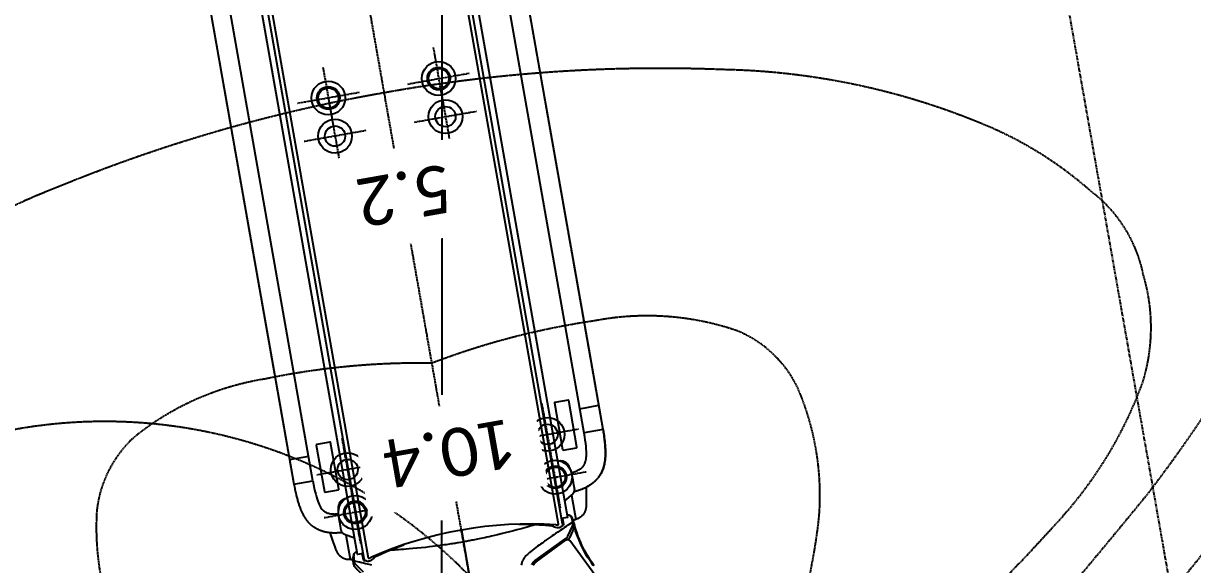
# Model space of a CAD drawing. Header units: millimetres. Extents: x 26027 to 581921, y 7230 to 233891.
# Drawn here: x 453211 to 455631, y 145762 to 146881 of the extents above; entities that cross this region are included whole.
import ezdxf

# ---------------------------------------------------------------- set-up
doc = ezdxf.new("R2010")
doc.units = ezdxf.units.MM
doc.header["$LTSCALE"] = 5
for name, pattern in [('AXES2', [1.125, 0.75, -0.125, 0.125, -0.125]), ('CACHE', [0.375, 0.25, -0.125]), ('FANTOME', [2.5, 1.25, -0.25, 0.25, -0.25, 0.25, -0.25])]:
    doc.linetypes.add(name, pattern=pattern)
for name, color, linetype in [('GE-ANCHORAGE_FLOOR', 222, 'Continuous'), ('GE-CLEARANCE', 83, 'FANTOME'), ('GE-EQUIPMENT', 140, 'Continuous'), ('GE-EQUIPMENT_INSERTION', 140, 'Continuous'), ('GE-EQUIPMENT_LIGHT', 141, 'Continuous'), ('GE-EQUIPMENT_OUTLINE', 131, 'CACHE'), ('GE-MAIN_AXIS', 83, 'AXES2'), ('GE-MM-SCATTER_LINES', 222, 'CACHE')]:
    doc.layers.add(name, color=color, linetype=linetype)
doc.layers.add('GE-DESIGNER_WARNING', color=1, linetype='Continuous', plot=False)
doc.styles.add('GE-TEXT', font='calibri.ttf')
doc.styles.add('ROMANS', font='romans', dxfattribs={"width": 0.8, "height": 100})
doc.dimstyles.new('100', dxfattribs={"dimscale": 0.8, "dimtxt": 180, "dimasz": 100, "dimexe": 150, "dimexo": 0, "dimgap": 100, "dimtad": 1, "dimtih": 1, "dimtoh": 1, "dimdec": 0, "dimzin": 0, "dimdsep": 46, "dimtxsty": 'ROMANS', "dimblk": 'DOT', "dimcen": 0, "dimclrd": 180, "dimclre": 180, "dimclrt": 180, "dimazin": 0, "dimtfac": 1, "dimtdec": 0, "dimtix": 1, "dimtmove": 2, "dimatfit": 3, "dimldrblk": 'DOT', "dimfxl": 1, "dimtolj": 1, "dimtzin": 0, "dimarcsym": 0})

# ---------------------------------------------------------------- blocks, each defined once
blk = doc.blocks.new('_Dot')
at = {"color": 0, "linetype": 'ByBlock', "lineweight": -2}
blk.add_line((-0.5, 0), (-1, 0), dxfattribs=at)
at = {"color": 0, "linetype": 'ByBlock', "const_width": 0.5}
blk.add_lwpolyline([(-0.25, 0, 1), (0.25, 0, 1)], format="xyb", close=True, dxfattribs=at)
blk = doc.blocks.new('*D478')
at = {"layer": 'DEFPOINTS', "color": 0, "transparency": 16777216}
for p in [(452467.5, 149660.3, 2.4), (454077, 142305.3, 2.4), (454077, 142305.3)]:
    blk.add_point(p, dxfattribs=at)
at = {"layer": 'GE-DESIGNER_WARNING', "color": 180, "lineweight": -2, "transparency": 16777216}
for p, q in [((452467.5, 149660.3), (454197, 149660.3)), ((454077, 149580.3), (454077, 146112.8)), ((454077, 142385.3), (454077, 145852.8)), ((454077, 142305.3), (454197, 142305.3))]:
    blk.add_line(p, q, dxfattribs=at)
at = {"layer": 'GE-DESIGNER_WARNING', "color": 180, "lineweight": -2, "transparency": 16777216, "xscale": 80, "yscale": 80, "zscale": 80}
for p, rotation in [((454077, 149660.3), 90), ((454077, 142305.3), 270)]:
    blk.add_blockref('_Dot', p, dxfattribs=dict(at, rotation=rotation))
at = {"layer": 'GE-DESIGNER_WARNING', "color": 180, "lineweight": 0, "transparency": 16777216, "insert": (454077, 145982.8), "char_height": 100, "attachment_point": 5, "style": 'ROMANS'}
blk.add_mtext('\\A1;7355', dxfattribs=at)
blk = doc.blocks.new('GE-EUR02909')
at = {"layer": 'GE-ANCHORAGE_FLOOR', "color": 83, "linetype": 'AXES2'}
for p, q in [((-210, -824.8), (-210, -954.8)), ((210, -824.8), (210, -954.8)), ((-145, -889.8), (-275, -889.8)), ((145, -889.8), (275, -889.8)), ((-210, -914.8), (-210, -1044.8)), ((210, -914.8), (210, -1044.8)), ((-145, -979.8), (-275, -979.8)), ((145, -979.8), (275, -979.8)), ((-116, -1728.7), (-116, -1598.7)), ((116, -1728.7), (116, -1598.7)), ((-51, -1663.7), (-181, -1663.7)), ((51, -1663.7), (181, -1663.7)), ((-116, -1808.7), (-116, -1678.7)), ((116, -1808.7), (116, -1678.7)), ((-51, -1743.7), (-181, -1743.7)), ((51, -1743.7), (181, -1743.7))]:
    blk.add_line(p, q, dxfattribs=at)
at = {"layer": 'GE-ANCHORAGE_FLOOR'}
for centre, radius in [((-210, -889.8), 35), ((-210, -889.8), 23.5), ((-210, -889.8), 21), ((210, -889.8), 35), ((210, -889.8), 23.5), ((210, -889.8), 21), ((-210, -979.8), 35), ((-210, -979.8), 21), ((210, -979.8), 35), ((210, -979.8), 21), ((-116, -1663.7), 35), ((-116, -1663.7), 21), ((116, -1663.7), 35), ((116, -1663.7), 21), ((-116, -1743.7), 35), ((116, -1743.7), 35), ((-116, -1743.7), 23.5), ((-116, -1743.7), 21), ((116, -1743.7), 23.5), ((116, -1743.7), 21)]:
    blk.add_circle(centre, radius, dxfattribs=at)
at = {"layer": 'GE-CLEARANCE'}
blk.add_lwpolyline([(-367, 1538), (-1025, 1538), (-1425, 624), (-1425, -3055.6), (-500, -4055.6), (500, -4055.6), (1425, -3055.6), (1425, -883.2), (1935.1, -384), (1935.1, 624), (1025, 1538), (367, 1538)], dxfattribs=at)
at = {"layer": 'GE-EQUIPMENT'}
for p, q in [((0, -815.8), (0, -640.1)), ((-208.3, -791.9), (-208.3, -3402.3)), ((208.4, -791.9), (208.4, -3402.3)), ((210.4, -790.6), (210.4, -803.5)), ((-325.1, -969.6), (-325.1, -969.6)), ((325.1, -969.6), (285, -969.6)), ((-285, -1020.5), (-325.1, -1020.5)), ((285, -1020.5), (325.1, -1020.5))]:
    blk.add_line(p, q, dxfattribs=at)
for points in [[(-258.1, -695), (-255.3, -701), (-252.5, -707.1), (-250.1, -712.7), (-247.9, -718.5), (-245.8, -724), (-243.9, -729.7), (-242.1, -735.5), (-240.4, -741.5), (-238.8, -747.6), (-237.4, -754.1), (-236, -761), (-234.7, -768.2), (-233.4, -776), (-232.3, -784.2)], [(-264.2, -827.2), (-263.2, -822), (-262.9, -820.3), (-262.6, -818.8), (-262.2, -817.4), (-261.9, -816.2), (-261.5, -815.1), (-261.1, -814.1), (-260.6, -813.1), (-260.2, -812.1), (-259.7, -811.1), (-259.1, -810.2), (-258.6, -809.3), (-257.9, -808.4), (-257.3, -807.5), (-256.6, -806.6), (-255.9, -805.8), (-255.1, -805), (-254.3, -804.2), (-253.5, -803.4), (-252.6, -802.7), (-251.8, -802), (-250.9, -801.3), (-249.9, -800.7), (-249, -800.2), (-248.1, -799.6), (-247.1, -799.1), (-246.1, -798.7), (-245.1, -798.2), (-244, -797.8), (-242.9, -797.5), (-241.6, -797.1), (-240.3, -796.8), (-238.7, -796.4), (-237, -796.1), (-234.6, -795.6)], [(-234.6, -795.6), (-234.3, -795.6), (-234, -795.5), (-233.7, -795.5), (-233.5, -795.5), (-233.2, -795.4), (-233, -795.4), (-232.9, -795.4), (-232.7, -795.4), (-232.6, -795.4), (-232.6, -795.4), (-232, -796.1), (-231.5, -797.1), (-230.8, -798.5), (-230.2, -800.2)], [(-228.3, -803), (-228.5, -802.4), (-228.7, -801.8), (-228.9, -801.3), (-229.2, -800.8), (-229.4, -800.4), (-229.6, -799.9), (-229.8, -799.5), (-230, -799.1), (-230.2, -798.7), (-230.5, -798.4), (-230.7, -798.1)], [(-210.3, -803.5), (-210.3, -790.6), (-210.3, -790.3), (-210.3, -789.8), (-210.3, -789.3)], [(-208, -790.1), (-208, -788.6), (-208.5, -788.3)], [(-208.3, -791.9), (-208.3, -791.8), (-208.3, -791.5), (-208.3, -791.3), (-208.2, -791), (-208.2, -790.8), (-208.2, -790.6), (-208.1, -790.5)], [(-208.1, -790.5), (-207.9, -789.9), (-207.7, -789.5), (-207.4, -789), (-206.9, -788.1), (-206.5, -787.8)], [(-206.5, -787.8), (-206.2, -787.6), (-205.9, -787.5), (-205.5, -787.3), (-204.7, -787), (-204.3, -786.8), (-203.9, -786.7), (-203.5, -786.5)], [(-119.3, -807.1), (-122.3, -806.6), (-135.1, -804.2), (-147.8, -801.6), (-160.5, -798.7), (-173.2, -795.6), (-185.7, -792.2), (-188.1, -791.5)], [(-153.1, -800.4), (-147.4, -799.7), (-143.6, -799.3), (-139.6, -798.8), (-135.2, -798.3), (-130.5, -797.8), (-125.3, -797.3), (-119.6, -796.7), (-113.2, -796.1), (-105.9, -795.5), (-97.6, -794.8), (-88.5, -794.1), (-79.8, -793.5), (-72.1, -793), (-65.4, -792.6), (-59.4, -792.3), (-54.1, -792.1), (-49.2, -791.9), (-44.7, -791.7), (-40.6, -791.6), (-36.7, -791.5), (-33, -791.4), (-29.6, -791.3), (-26.4, -791.2), (-23.3, -791.1), (-20.5, -791.1), (-17.8, -791.1), (-15.3, -791), (-12.8, -791), (-10.6, -791), (-6.5, -790.9), (-3, -790.9), (0, -790.9)], [(0, -790.9), (3, -790.9), (6.5, -790.9), (10.5, -791), (12.7, -791), (15.1, -791), (17.6, -791), (20.3, -791.1), (23.2, -791.1), (26.2, -791.2), (29.4, -791.3), (32.8, -791.4), (36.5, -791.5), (40.3, -791.6), (44.5, -791.7), (48.9, -791.9), (53.8, -792.1), (59.1, -792.3), (65, -792.6), (71.7, -793), (79.4, -793.5), (88.1, -794.1), (97.1, -794.7), (105.5, -795.4), (112.9, -796.1), (119.4, -796.7), (125.1, -797.3), (130.3, -797.8), (135, -798.3), (139.4, -798.8), (143.5, -799.2), (147.3, -799.7), (153.1, -800.4)], [(188.1, -791.5), (185.7, -792.2), (173.1, -795.6), (160.4, -798.7), (147.6, -801.6), (135, -804.2), (122.3, -806.6)], [(203.6, -786.5), (204, -786.7), (204.4, -786.8), (204.8, -787), (205.6, -787.4), (206, -787.5), (206.3, -787.7), (206.6, -787.8), (206.9, -788.1), (207.2, -788.6), (207.5, -789), (207.8, -789.5), (208, -789.9), (208.2, -790.5)], [(208.5, -788.3), (208, -788.6), (208, -790.1)], [(208.4, -791.9), (208.4, -791.8), (208.4, -791.5), (208.4, -791.3), (208.3, -791), (208.3, -790.8), (208.2, -790.6), (208.2, -790.5)], [(210.4, -790.6), (210.4, -790.3), (210.4, -789.8), (210.4, -789.3)], [(228.3, -803), (228.5, -802.4), (228.7, -801.8), (228.9, -801.3), (229.1, -800.8), (229.4, -800.4), (229.6, -799.9), (229.8, -799.5), (230, -799.1), (230.2, -798.7), (230.5, -798.4), (230.7, -798.1)], [(234.6, -795.6), (234.3, -795.6), (234, -795.5), (233.7, -795.5), (233.4, -795.5), (233.2, -795.4), (233, -795.4), (232.9, -795.4), (232.7, -795.4), (232.6, -795.4), (232.6, -795.4), (232, -796.1), (231.5, -797.1), (230.8, -798.5), (230.2, -800.2)], [(264.2, -827.2), (263.2, -822), (262.9, -820.3), (262.6, -818.8), (262.2, -817.4), (261.9, -816.2), (261.5, -815.1), (261.1, -814.1), (260.6, -813.1), (260.2, -812.1), (259.7, -811.1), (259.1, -810.2), (258.5, -809.3), (257.9, -808.4), (257.3, -807.5), (256.6, -806.6), (255.9, -805.8), (255.1, -805), (254.3, -804.2), (253.5, -803.4), (252.6, -802.7), (251.7, -802), (250.9, -801.3), (249.9, -800.7), (249, -800.2), (248.1, -799.6), (247.1, -799.1), (246.1, -798.7), (245.1, -798.2), (244, -797.8), (242.9, -797.5), (241.6, -797.1), (240.3, -796.8), (238.7, -796.4), (237, -796.1), (234.6, -795.6)], [(-220.6, -808.8), (-220.8, -808.8), (-221.3, -808.7), (-221.8, -808.6), (-222.3, -808.5), (-222.8, -808.4), (-223.3, -808.3), (-223.8, -808.1), (-224.3, -808), (-224.8, -807.8), (-225.2, -807.6), (-225.7, -807.4), (-226.1, -807.1), (-226.5, -806.9), (-227, -806.6), (-227.3, -806.3), (-227.7, -805.9), (-228, -805.5), (-228.4, -805.1), (-228.6, -804.6), (-228.9, -804.1), (-229.1, -803.6), (-229.3, -803.1), (-229.5, -802.3), (-229.6, -801.9), (-229.7, -801.6), (-229.8, -801.3), (-229.9, -801), (-230, -800.7), (-230.1, -800.5), (-230.2, -800.2)], [(-227.2, -806.3), (-227.4, -805.9), (-227.7, -805), (-227.8, -804.6), (-227.9, -804.3), (-228, -804), (-228.1, -803.7), (-228.2, -803.5), (-228.2, -803.2), (-228.3, -803)], [(220.6, -808.8), (220.8, -808.8), (221.3, -808.7), (221.8, -808.6), (222.3, -808.5), (222.8, -808.4), (223.3, -808.3), (223.8, -808.1), (224.3, -808), (224.8, -807.8), (225.2, -807.6), (225.7, -807.4), (226.1, -807.1), (226.5, -806.9), (227, -806.6), (227.3, -806.3), (227.7, -805.9), (228, -805.5), (228.3, -805.1), (228.6, -804.6), (228.9, -804.1), (229.1, -803.6), (229.3, -803.1), (229.5, -802.3), (229.6, -801.9), (229.7, -801.6), (229.8, -801.3), (229.9, -801), (230, -800.7), (230.1, -800.5), (230.2, -800.2)], [(227.2, -806.3), (227.4, -805.9), (227.7, -805), (227.8, -804.6), (227.9, -804.3), (228, -804), (228.1, -803.7), (228.1, -803.5), (228.2, -803.2), (228.3, -803)], [(-269.4, -858.2), (-268.7, -853.7), (-267.4, -845.3), (-265.9, -836.3), (-264.2, -827.2)], [(269.4, -858.3), (268.7, -853.7), (267.4, -845.3), (265.9, -836.3), (264.2, -827.2)], [(-244.2, -854), (-244.4, -854), (-245.7, -854.1), (-246.9, -854.3), (-248, -854.4), (-249.1, -854.5), (-250.2, -854.6), (-251.1, -854.7), (-252, -854.8), (-253, -855), (-253.7, -855.1), (-254.5, -855.2), (-255.3, -855.3), (-256.1, -855.4), (-256.9, -855.5), (-257.7, -855.7), (-258.6, -855.8), (-259.5, -856), (-260.4, -856.1), (-261.4, -856.3), (-262.3, -856.5), (-262.8, -856.6), (-263.3, -856.7), (-263.8, -856.8), (-264.3, -856.9), (-264.7, -857), (-265.2, -857.2), (-265.7, -857.3), (-266.3, -857.4), (-266.8, -857.5), (-267.3, -857.7), (-267.8, -857.8), (-268.3, -857.9), (-268.8, -858.1), (-269.3, -858.2), (-269.9, -858.4), (-270.4, -858.5), (-270.9, -858.7), (-271.4, -858.8), (-272, -859), (-272.5, -859.2), (-273, -859.4), (-273.5, -859.5), (-274.1, -859.7), (-274.6, -859.9), (-275.2, -860.1), (-275.7, -860.3), (-276.2, -860.5), (-276.8, -860.7), (-277.3, -860.9), (-277.9, -861.2), (-278.4, -861.4), (-279, -861.6), (-279.6, -861.9), (-280.1, -862.1), (-280.7, -862.4), (-281.3, -862.7), (-281.9, -862.9), (-282.4, -863.2), (-283, -863.5), (-283.6, -863.8), (-284.2, -864.1), (-284.9, -864.5), (-285.5, -864.8), (-286.1, -865.2), (-286.8, -865.5), (-287.4, -865.9), (-288.1, -866.3), (-288.7, -866.7), (-289.4, -867.2), (-290.1, -867.6), (-290.8, -868.1), (-291.5, -868.5), (-292.1, -869), (-292.8, -869.5), (-293.5, -870), (-294.2, -870.5), (-294.9, -871), (-295.5, -871.6), (-296.2, -872.1), (-296.9, -872.7), (-297.6, -873.3), (-298.3, -873.9), (-298.9, -874.5), (-299.6, -875.1), (-300.3, -875.8), (-301, -876.5), (-301.7, -877.2), (-302.3, -877.9), (-303, -878.7), (-303.7, -879.5), (-304.4, -880.3), (-305.2, -881.1), (-305.9, -882.1), (-306.6, -883), (-307.3, -884), (-308.1, -885.1), (-308.8, -886.1), (-309.5, -887.3), (-310.2, -888.4), (-310.9, -889.6), (-311.6, -890.9), (-312.3, -892.2), (-313, -893.5), (-313.6, -894.8), (-314.2, -896.2), (-314.9, -897.7), (-315.5, -899.1), (-316, -900.6), (-316.6, -902.2), (-317.1, -903.8), (-317.7, -905.4), (-318.2, -907.1), (-318.7, -908.8), (-319.1, -910.6), (-319.6, -912.5), (-320, -914.3), (-320.5, -916.3), (-320.9, -918.3), (-321.2, -920.3), (-321.6, -922.4), (-321.9, -924.6), (-322.3, -926.9), (-322.6, -929.2), (-322.9, -931.6), (-323.2, -934.1), (-323.4, -936.7), (-323.7, -939.3), (-323.9, -942), (-324.1, -944.9), (-324.3, -947.9), (-324.5, -951.1), (-324.6, -954.4), (-324.8, -957.7), (-324.9, -960.9), (-325, -964.1), (-325.1, -967), (-325.1, -969.6), (-285, -969.6)], [(325.1, -969.6), (325, -966.7), (324.9, -963.7), (324.8, -960.8), (324.7, -958), (324.6, -955.4), (324.5, -952.8), (324.3, -950.3), (324.2, -947.9), (324, -945.5), (323.9, -943.2), (323.7, -941), (323.5, -938.9), (323.3, -936.8), (323.1, -934.7), (322.9, -932.8), (322.7, -930.8), (322.5, -929), (322.2, -927.1), (322, -925.4), (321.7, -923.6), (321.4, -921.9), (321.1, -920.3), (320.8, -918.6), (320.5, -917), (320.2, -915.5), (319.9, -914), (319.5, -912.5), (319.2, -911.1), (318.8, -909.6), (318.4, -908.3), (318, -906.9), (317.6, -905.6), (317.2, -904.3), (316.8, -903), (316.4, -901.8), (315.9, -900.6), (315.5, -899.4), (315, -898.2), (314.5, -897.1), (314, -895.9), (313.5, -894.9), (313, -893.8), (312.5, -892.7), (312, -891.7), (311.4, -890.7), (310.9, -889.7), (310.3, -888.8), (309.8, -887.8), (309.2, -886.9), (308.7, -886.1), (308.1, -885.2), (307.5, -884.4), (306.9, -883.6), (306.4, -882.8), (305.8, -882.1), (305.2, -881.3), (304.7, -880.6), (304.1, -880), (303.5, -879.3), (303, -878.7), (302.5, -878.1), (301.9, -877.5), (301.4, -877), (300.8, -876.4), (300.3, -875.9), (299.8, -875.4), (299.2, -874.8), (298.7, -874.4), (298.2, -873.9), (297.6, -873.4), (297.1, -872.9), (296.6, -872.5), (296, -872), (295.5, -871.6), (295, -871.2), (294.4, -870.7), (293.9, -870.3), (293.3, -869.9), (292.8, -869.5), (292.3, -869.2), (291.7, -868.8), (291.2, -868.4), (290.7, -868), (290.1, -867.7), (289.6, -867.3), (289.1, -867), (288.5, -866.7), (288, -866.3), (287.5, -866), (287, -865.7), (286.5, -865.4), (286, -865.1), (285.5, -864.9), (285, -864.6), (284.5, -864.3), (284, -864.1), (283.5, -863.8), (283, -863.6), (282.6, -863.3), (282.1, -863.1), (281.7, -862.9), (281.2, -862.7), (280.7, -862.5), (280.3, -862.2), (279.8, -862), (279.4, -861.8), (279, -861.7), (278.5, -861.5), (278.1, -861.3), (277.6, -861.1), (277.2, -860.9), (276.8, -860.8), (276.3, -860.6), (275.9, -860.4), (275.5, -860.3), (275.1, -860.1), (274.6, -860), (274.2, -859.8), (273.8, -859.7), (273.4, -859.5), (273, -859.4), (272.6, -859.2), (272.1, -859.1), (271.7, -859), (271.3, -858.8), (270.9, -858.7), (270.5, -858.6), (270.1, -858.4), (269.6, -858.3), (269.2, -858.2), (268.8, -858.1), (268.4, -858), (268, -857.9), (267.6, -857.8), (267.2, -857.7), (266.8, -857.6), (266.4, -857.5), (266, -857.4), (265.2, -857.2), (264.4, -857), (263.7, -856.8), (262.9, -856.6), (262.1, -856.5), (261.4, -856.3), (260.7, -856.2), (259.9, -856.1), (259.2, -855.9), (258.5, -855.8), (257.8, -855.7), (257.2, -855.6), (256.5, -855.5), (255.8, -855.4), (254.9, -855.2), (253.9, -855.1), (253, -855), (252.4, -854.9), (251.6, -854.8), (250.7, -854.7), (249.6, -854.6), (248.6, -854.4), (247.6, -854.3), (246.4, -854.2), (245.2, -854.1), (244.1, -854)], [(-325.1, -969.6), (-325.1, -1125.6), (-325.1, -1125.8), (-325.1, -3260.6), (-325.1, -3404.6)], [(325.1, -3404.6), (325.1, -3260.6), (325.1, -3260.5), (325.1, -1125.6), (325.1, -969.6)]]:
    blk.add_lwpolyline(points, dxfattribs=at)
for centre, start, end in [((-716.8, -845.5), 5.5636, 7.2071), ((716.8, -845.5), 172.7929, 174.4364)]:
    blk.add_arc(centre, 488.4, start, end, dxfattribs=at)
for centre, major_axis, ratio, start_param, end_param in [((-206.8, -793), (10.6, 5.4), 0.41642, 1.510982, 1.686044), ((-210.5, -810), (36.1, 0.9), 0.699896, 0.889321, 1.215544), ((210.6, -810), (36.1, -0.9), 0.699896, 1.926048, 2.252271), ((206.9, -793), (10.6, -5.4), 0.41642, 1.455548, 1.63061)]:
    blk.add_ellipse(centre, major_axis=major_axis, ratio=ratio, start_param=start_param, end_param=end_param, dxfattribs=at)
for points, weights, knots in [([(-198.5, -786), (-199.3, -786), (-200, -786), (-201.6, -786), (-203.5, -786.5)], [1, 1, 1, 0.983261865348, 1], [0, 0, 0, 1, 1, 1.366443, 1.366443, 1.366443]), ([(-188.1, -794.1), (-188.1, -792.1), (-188.1, -790.1), (-188.1, -790), (-188.2, -789.9)], [1, 1, 1, 0.899118387339, 1], [0, 0, 0, 1, 1, 1.90609, 1.90609, 1.90609]), ([(188.3, -789.9), (188.1, -790), (188.1, -790.1), (188.1, -792.1), (188.1, -794.1)], [1, 0.899118387383, 1, 1, 1], [0, 0, 0, 0.90609, 0.90609, 1.90609, 1.90609, 1.90609]), ([(203.6, -786.5), (201.7, -786), (200.1, -786), (199.4, -786), (198.6, -786)], [1, 0.983261881591, 1, 1, 1], [0, 0, 0, 0.366443, 0.366443, 1.366443, 1.366443, 1.366443])]:
    blk.add_rational_spline(points, weights, degree=2, knots=knots, dxfattribs=at)
at = {"layer": 'GE-EQUIPMENT_LIGHT'}
for p, q in [((-268, -651.1), (-217, -755.7)), ((-140.8, -724.2), (-210.3, -758)), ((-217.1, -755.5), (-217, -755.7)), ((-237, -847.6), (-237, -796.1)), ((237, -847.6), (237, -796.1)), ((-240, -849.4), (-220.6, -838.1)), ((240, -849.4), (220.6, -838.2)), ((245, -858), (245, -872.2)), ((244.9, -893.1), (244.9, -893.1)), ((285, -969.6), (285, -1200.3)), ((285, -1200.3), (285, -3405.6))]:
    blk.add_line(p, q, dxfattribs=at)
for points in [[(-113.2, -730.6), (-112.5, -729.6), (-111.9, -728.4), (-111.2, -727.2), (-110.6, -725.9), (-110, -724.5), (-109.4, -723)], [(-256, -696.4), (-253.4, -702), (-251.2, -706.8), (-249.3, -711.3), (-247.6, -715.4), (-246.1, -719.3), (-244.8, -723), (-243.5, -726.7), (-242.3, -730.3), (-241.2, -733.8), (-240.2, -737.3), (-239.2, -740.8), (-238.3, -744.3), (-237.5, -747.8), (-236.6, -751.3), (-235.9, -754.8), (-235.1, -758.3), (-234.4, -761.9), (-233.8, -765.5), (-233.2, -769.1), (-232.6, -772.8), (-232, -776.5), (-231.5, -780.2), (-231, -784)], [(231.5, -780.2), (231, -784)], [(-140.8, -724.2), (-138.8, -723), (-136.9, -721.6), (-135.2, -719.9), (-133.8, -718.1)], [(-131, -720.1), (-131.3, -720.5), (-131.7, -721), (-132, -721.4), (-132.4, -721.8), (-132.8, -722.3), (-133.2, -722.7), (-133.6, -723.1), (-134, -723.5), (-134.4, -723.9), (-134.9, -724.3), (-135.3, -724.7), (-135.8, -725), (-136.3, -725.4), (-136.8, -725.7), (-137.3, -726), (-137.8, -726.4), (-138.3, -726.7), (-138.8, -726.9), (-139.3, -727.2)], [(-229.4, -791.8), (-229.3, -791.7), (-229.2, -791.7), (-229, -791.6), (-228.9, -791.5), (-228.8, -791.5), (-228.7, -791.4), (-228, -791.1), (-226.4, -790.5), (-220.5, -788), (-219.3, -787.5), (-217.9, -786.9), (-216.3, -786.2), (-214.5, -785.3), (-211.1, -783.9), (-207.1, -782.1), (-201.1, -779.4), (-195.6, -776.9), (-190.6, -774.7), (-186.5, -772.8), (-183.3, -771.4), (-179.7, -769.7), (-175.6, -767.8), (-173.4, -766.8), (-170.9, -765.7), (-168.4, -764.5), (-165.7, -763.2), (-162.8, -761.9), (-159.8, -760.4), (-156.5, -758.9), (-153.1, -757.3), (-149.5, -755.5), (-145.7, -753.6), (-141.6, -751.5), (-137.6, -749.4), (-134, -747.4), (-130.9, -745.6), (-128.2, -744), (-125.9, -742.5), (-123.9, -741.1), (-122.1, -739.8), (-120.6, -738.6), (-119.3, -737.5), (-118.1, -736.5), (-117.1, -735.5), (-116.2, -734.5), (-115.4, -733.5), (-114.6, -732.6), (-113.9, -731.6), (-113.2, -730.6)], [(-139.3, -727.2), (-139.3, -727.2), (-139.5, -727.3), (-207.9, -759.8)], [(229.4, -791.8), (229.3, -791.7), (229.2, -791.7), (229, -791.6), (228.9, -791.5), (228.8, -791.5), (228.7, -791.4), (228, -791.1), (226.4, -790.5), (220.5, -788), (219.3, -787.5), (217.9, -786.9), (216.3, -786.2), (214.5, -785.3), (211.1, -783.9), (207.1, -782.1), (201.1, -779.4), (195.6, -776.9)], [(-214.9, -757.9), (-215, -757.9), (-215.8, -758.6), (-216.5, -759.3), (-217.3, -760.2), (-218.1, -761.2), (-219, -762.4), (-226.5, -773.2), (-227.2, -774.3), (-227.9, -775.4), (-228.6, -776.5), (-229.2, -777.6), (-229.8, -778.7), (-230.3, -779.8), (-230.7, -780.9), (-231, -782), (-231, -783), (-231, -784)], [(-214.6, -765.4), (-227.6, -783.9), (-227.8, -784.2), (-228, -784.5)], [(-214.6, -765.4), (-214, -764.6), (-213.4, -763.9), (-212.9, -763.2)], [(-212.9, -763.2), (-212.1, -762.4), (-211.3, -761.7), (-210.3, -761.1), (-209.2, -760.4), (-207.9, -759.8)], [(214.6, -765.4), (227.6, -783.9), (227.8, -784.2), (228, -784.5)], [(214.9, -757.9), (215, -757.9), (215.8, -758.6), (216.5, -759.3), (217.3, -760.2), (218.1, -761.2), (219, -762.4), (226.4, -773.2), (227.2, -774.3), (227.9, -775.4), (228.6, -776.5), (229.2, -777.6), (229.8, -778.7), (230.3, -779.8), (230.7, -780.9), (231, -782), (231, -783), (231, -784)], [(-231, -784), (-230.8, -785.6), (-230.7, -786.3), (-230.6, -786.9), (-230.5, -787.5), (-230.4, -788.1), (-230.3, -788.7), (-230.2, -789.2), (-230.1, -789.7), (-230, -790.2), (-229.9, -790.6), (-229.8, -791.1), (-229.7, -791.4), (-229.6, -791.7), (-229.5, -791.8), (-229.5, -791.8), (-229.4, -791.8)], [(-229, -786.4), (-229.3, -787.4), (-229.5, -788.3), (-229.6, -789.4), (-229.6, -790.5), (-229.4, -791.8)], [(-228, -784.5), (-228.4, -785.2), (-228.7, -785.8), (-229, -786.4)], [(-194.7, -792.5), (-198.3, -791.6), (-198.4, -791.6), (-198.6, -791.6), (-198.8, -791.6), (-198.9, -791.6), (-199.1, -791.7), (-199.2, -791.8), (-199.4, -791.8), (-199.5, -792), (-199.6, -792.1), (-199.7, -792.2), (-199.8, -792.4), (-199.8, -792.5), (-199.9, -792.7), (-199.9, -792.8), (-199.9, -792.9)], [(199.9, -792.9), (199.9, -792.8), (199.9, -792.7), (199.8, -792.5), (199.8, -792.4), (199.7, -792.2), (199.6, -792.1), (199.5, -792), (199.4, -791.8), (199.3, -791.8), (199.1, -791.7), (198.9, -791.6), (198.8, -791.6), (198.6, -791.6), (198.4, -791.6), (198.3, -791.6), (194.7, -792.5)], [(228, -784.5), (228.4, -785.2), (228.7, -785.8), (229, -786.4)], [(229, -786.4), (229.3, -787.4), (229.5, -788.3), (229.6, -789.4), (229.5, -790.5), (229.4, -791.8)], [(231, -784), (230.8, -785.6), (230.7, -786.3), (230.6, -786.9), (230.5, -787.5), (230.4, -788.1), (230.3, -788.7), (230.2, -789.2), (230.1, -789.7), (230, -790.2), (229.9, -790.6), (229.8, -791.1), (229.7, -791.4), (229.6, -791.7), (229.5, -791.8), (229.5, -791.8), (229.4, -791.8)], [(-208.3, -3393.5), (-220.6, -3393.5), (-220.6, -803.5), (-208.3, -803.5)], [(208.4, -803.5), (220.6, -803.5), (220.6, -3393.5), (208.4, -3393.5)], [(-244.7, -893.1), (-244.7, -892.1), (-244.9, -890), (-245, -887.7), (-245, -885.4), (-245, -884.7), (-245, -881.5), (-245, -878.6), (-245, -872.1), (-245, -858)], [(-220.6, -922.2), (-221.1, -922.2), (-221.6, -922.1), (-222.1, -922.1), (-222.6, -922.1), (-223.1, -922), (-223.6, -922), (-224.1, -921.9), (-224.7, -921.9), (-225.4, -921.8), (-226.1, -921.7), (-227.8, -921.3), (-229.3, -921), (-230.6, -920.5), (-231.8, -920), (-232.9, -919.5), (-234, -918.8), (-234.9, -918.2), (-235.9, -917.4), (-236.8, -916.6), (-237.6, -915.6), (-238.5, -914.6), (-239.3, -913.4), (-240, -912.1), (-240.8, -910.6), (-241.5, -908.9), (-242.2, -907), (-242.8, -904.9), (-243.4, -902.4), (-243.9, -899.7), (-244.3, -896.6), (-244.7, -893.1), (-245, -893.1), (-246.1, -893.2), (-247.2, -893.3), (-248.2, -893.4), (-249.2, -893.6), (-250.1, -893.7), (-250.9, -893.8), (-251.7, -893.9), (-252.5, -894), (-253.2, -894.2), (-253.9, -894.3), (-255.1, -894.5), (-256.3, -894.8), (-257.3, -895.1), (-258.3, -895.3), (-260.6, -896), (-262.7, -896.8), (-264.6, -897.6), (-265.3, -897.9), (-266, -898.3), (-266.6, -898.6), (-267.3, -899), (-267.9, -899.4), (-268.5, -899.8), (-268.9, -900.1), (-269.3, -900.3), (-269.6, -900.5), (-269.9, -900.8), (-270.2, -901), (-270.6, -901.3), (-270.9, -901.6), (-271.2, -901.8), (-271.7, -902.3), (-272.3, -902.8), (-272.7, -903.3), (-273.2, -903.8), (-273.6, -904.2), (-274, -904.8), (-274.5, -905.4), (-275, -906), (-275.2, -906.4), (-275.5, -906.7), (-275.8, -907.1), (-276.8, -908.8), (-277.8, -910.8), (-278.8, -913.1), (-279.7, -915.8), (-280.7, -918.8), (-281.5, -922.3), (-282.3, -926.2), (-283, -930.7), (-283.6, -935.8), (-284.1, -941.5), (-284.5, -947.6), (-284.8, -954.3), (-285, -961.5), (-285, -969.1), (-285, -1203.7), (-285, -3404.6)], [(285, -969.6), (284.9, -961.5), (284.8, -954.3), (284.4, -947.6), (284, -941.5), (283.5, -935.8), (282.9, -930.7), (282.2, -926.2), (281.4, -922.3), (280.6, -918.8), (279.7, -915.8), (278.7, -913.1), (277.7, -910.8), (276.7, -908.8), (275.7, -907.1), (275.4, -906.7), (275.2, -906.3), (274.9, -906), (274.4, -905.4), (274, -904.8), (273.5, -904.2), (273.1, -903.8), (272.7, -903.3), (272.2, -902.8), (271.7, -902.3), (271.1, -901.8), (270.8, -901.6), (270.5, -901.3), (270.2, -901), (269.8, -900.8), (269.5, -900.5), (269.2, -900.3), (268.8, -900.1), (268.5, -899.8), (267.9, -899.4), (267.2, -899), (266.5, -898.6), (265.9, -898.3), (265.2, -897.9), (264.5, -897.6), (262.6, -896.8), (260.5, -896), (258.2, -895.3), (257.3, -895.1), (256.2, -894.8), (255, -894.5), (253.8, -894.3), (253.1, -894.2), (252.4, -894), (251.6, -893.9), (250.9, -893.8), (250, -893.7), (249.1, -893.6), (248.1, -893.4), (247.1, -893.3), (246.1, -893.2), (244.9, -893.1), (244.6, -893.1), (244.3, -896.6), (243.8, -899.7), (243.3, -902.4), (242.7, -904.9), (242.1, -907), (241.4, -908.9), (240.7, -910.6), (240, -912.1), (239.2, -913.4), (238.4, -914.6), (237.6, -915.6), (236.7, -916.6), (235.8, -917.4), (234.9, -918.2), (233.9, -918.8), (232.9, -919.5), (231.7, -920), (230.5, -920.5), (229.2, -921), (227.7, -921.3), (226.1, -921.7), (225.3, -921.8), (224.6, -921.9), (224, -921.9), (223.5, -922), (223, -922), (222.5, -922.1), (222, -922.1), (221.5, -922.1), (221, -922.2), (220.6, -922.2)], [(245, -883), (244.9, -885.4), (244.9, -887.7), (244.8, -889.9), (244.7, -892.1), (244.6, -893.1)], [(245, -872.2), (245, -878.5), (245, -883)]]:
    blk.add_lwpolyline(points, dxfattribs=at)
for points in [[(-199.9, -792.9), (-199.9, -3404.2, 0.414223), (-198.6, -3405.5)], [(198.6, -3405.5, 0.414223), (199.9, -3404.2), (199.9, -792.9)], [(-235.3, -1041.2), (-235.3, -943.2, 0.414214), (-236.3, -942.2), (-264.3, -942.2, 0.414214), (-265.3, -943.2)], [(-265.3, -943.2), (-265.3, -1041.2, 0.414214), (-264.3, -1042.2), (-236.3, -1042.2, 0.414214), (-235.3, -1041.2)]]:
    blk.add_lwpolyline(points, format="xyb", dxfattribs=at)
blk.add_lwpolyline([(235.2, -943.2), (235.2, -1041.2, 0.414214), (236.2, -1042.2), (264.2, -1042.2, 0.414214), (265.2, -1041.2), (265.2, -943.2, 0.414214), (264.2, -942.2), (236.2, -942.2, 0.414214)], format="xyb", close=True, dxfattribs=at)
for centre, radius, start, end in [((-726.7, -846.7), 500.3, 5.0088, 6.2965), ((0, 9.7), 825.5, 256.359, 283.641), ((726.7, -846.7), 500.3, 173.7035, 174.9912), ((-235, -858), 10, 120.0001, 180.0001), ((235, -858), 10, 359.9999, 59.9999)]:
    blk.add_arc(centre, radius, start, end, dxfattribs=at)
at = {"layer": 'GE-EQUIPMENT_LIGHT', "extrusion": (0, 0, -1)}
blk.add_ellipse((-212.5, -753.5), major_axis=(0.53, 4.98), ratio=0.99696, start_param=-3.700176, end_param=-2.132141, dxfattribs=at)
at = {"layer": 'GE-EQUIPMENT_OUTLINE'}
for points in [[(-258.1, -695), (-255.3, -701), (-252.5, -707.1), (-250.1, -712.7), (-247.9, -718.5), (-245.8, -724), (-243.9, -729.7), (-242.1, -735.5), (-240.4, -741.5), (-238.8, -747.6), (-237.4, -754.1), (-236, -761), (-234.7, -768.2), (-233.4, -776), (-232.3, -784.2)], [(-264.2, -827.2), (-263.2, -822), (-262.9, -820.3), (-262.6, -818.8), (-262.2, -817.4), (-261.9, -816.2), (-261.5, -815.1), (-261.1, -814.1), (-260.6, -813.1), (-260.2, -812.1), (-259.7, -811.1), (-259.1, -810.2), (-258.6, -809.3), (-257.9, -808.4), (-257.3, -807.5), (-256.6, -806.6), (-255.9, -805.8), (-255.1, -805), (-254.3, -804.2), (-253.5, -803.4), (-252.6, -802.7), (-251.8, -802), (-250.9, -801.3), (-249.9, -800.7), (-249, -800.2), (-248.1, -799.6), (-247.1, -799.1), (-246.1, -798.7), (-245.1, -798.2), (-244, -797.8), (-242.9, -797.5), (-241.6, -797.1), (-240.3, -796.8), (-238.7, -796.4), (-237, -796.1), (-234.6, -795.6)], [(-234.6, -795.6), (-234.3, -795.6), (-234, -795.5), (-233.7, -795.5), (-233.5, -795.5), (-233.2, -795.4), (-233, -795.4), (-232.9, -795.4), (-232.7, -795.4), (-232.6, -795.4), (-232.6, -795.4), (-232, -796.1), (-231.5, -797.1), (-230.8, -798.5), (-230.2, -800.2)], [(-228.3, -803), (-228.5, -802.4), (-228.7, -801.8), (-228.9, -801.3), (-229.2, -800.8), (-229.4, -800.4), (-229.6, -799.9), (-229.8, -799.5), (-230, -799.1), (-230.2, -798.7), (-230.5, -798.4), (-230.7, -798.1)], [(228.3, -803), (228.5, -802.4), (228.7, -801.8), (228.9, -801.3), (229.1, -800.8), (229.4, -800.4), (229.6, -799.9), (229.8, -799.5), (230, -799.1), (230.2, -798.7), (230.5, -798.4), (230.7, -798.1)], [(234.6, -795.6), (234.3, -795.6), (234, -795.5), (233.7, -795.5), (233.4, -795.5), (233.2, -795.4), (233, -795.4), (232.9, -795.4), (232.7, -795.4), (232.6, -795.4), (232.6, -795.4), (232, -796.1), (231.5, -797.1), (230.8, -798.5), (230.2, -800.2)], [(264.2, -827.2), (263.2, -822), (262.9, -820.3), (262.6, -818.8), (262.2, -817.4), (261.9, -816.2), (261.5, -815.1), (261.1, -814.1), (260.6, -813.1), (260.2, -812.1), (259.7, -811.1), (259.1, -810.2), (258.5, -809.3), (257.9, -808.4), (257.3, -807.5), (256.6, -806.6), (255.9, -805.8), (255.1, -805), (254.3, -804.2), (253.5, -803.4), (252.6, -802.7), (251.7, -802), (250.9, -801.3), (249.9, -800.7), (249, -800.2), (248.1, -799.6), (247.1, -799.1), (246.1, -798.7), (245.1, -798.2), (244, -797.8), (242.9, -797.5), (241.6, -797.1), (240.3, -796.8), (238.7, -796.4), (237, -796.1), (234.6, -795.6)], [(-228.3, -803), (-228.2, -803.2), (-228.2, -803.5), (-228.1, -803.7), (-228, -804), (-227.9, -804.3), (-227.8, -804.6), (-227.7, -805), (-227.4, -805.9), (-227.2, -806.3), (-227.3, -806.3), (-227.7, -805.9), (-228, -805.5), (-228.4, -805.1), (-228.6, -804.6), (-228.9, -804.1), (-229.1, -803.6), (-229.3, -803.1), (-229.5, -802.3), (-229.6, -801.9), (-229.7, -801.6), (-229.8, -801.3), (-229.9, -801), (-230, -800.7), (-230.1, -800.5), (-230.2, -800.2)], [(228.3, -803), (228.2, -803.2), (228.1, -803.5), (228.1, -803.7), (228, -804), (227.9, -804.3), (227.8, -804.6), (227.7, -805), (227.4, -805.9), (227.2, -806.3), (227.3, -806.3), (227.7, -805.9), (228, -805.5), (228.3, -805.1), (228.6, -804.6), (228.9, -804.1), (229.1, -803.6), (229.3, -803.1), (229.5, -802.3), (229.6, -801.9), (229.7, -801.6), (229.8, -801.3), (229.9, -801), (230, -800.7), (230.1, -800.5), (230.2, -800.2)], [(-325.1, -969.6), (-325.1, -967), (-325, -964.1), (-324.9, -960.9), (-324.8, -957.7), (-324.6, -954.4), (-324.5, -951.1), (-324.3, -947.9), (-324.1, -944.9), (-323.9, -942), (-323.7, -939.3), (-323.4, -936.7), (-323.2, -934.1), (-322.9, -931.6), (-322.6, -929.2), (-322.3, -926.9), (-321.9, -924.6), (-321.6, -922.4), (-321.2, -920.3), (-320.9, -918.3), (-320.5, -916.3), (-320, -914.3), (-319.6, -912.5), (-319.1, -910.6), (-318.7, -908.8), (-318.2, -907.1), (-317.7, -905.4), (-317.1, -903.8), (-316.6, -902.2), (-316, -900.6), (-315.5, -899.1), (-314.9, -897.7), (-314.2, -896.2), (-313.6, -894.8), (-313, -893.5), (-312.3, -892.2), (-311.6, -890.9), (-310.9, -889.6), (-310.2, -888.4), (-309.5, -887.3), (-308.8, -886.1), (-308.1, -885.1), (-307.3, -884), (-306.6, -883), (-305.9, -882.1), (-305.2, -881.1), (-304.4, -880.3), (-303.7, -879.5), (-303, -878.7), (-302.3, -877.9), (-301.7, -877.2), (-301, -876.5), (-300.3, -875.8), (-299.6, -875.1), (-298.9, -874.5), (-298.3, -873.9), (-297.6, -873.3), (-296.9, -872.7), (-296.2, -872.1), (-295.5, -871.6), (-294.9, -871), (-294.2, -870.5), (-293.5, -870), (-292.8, -869.5), (-292.1, -869), (-291.5, -868.5), (-290.8, -868.1), (-290.1, -867.6), (-289.4, -867.2), (-288.7, -866.7), (-288.1, -866.3), (-287.4, -865.9), (-286.8, -865.5), (-286.1, -865.2), (-285.5, -864.8), (-284.9, -864.5), (-284.2, -864.1), (-283.6, -863.8), (-283, -863.5), (-282.4, -863.2), (-281.9, -862.9), (-281.3, -862.7), (-280.7, -862.4), (-280.1, -862.1), (-279.6, -861.9), (-279, -861.6), (-278.4, -861.4), (-277.9, -861.2), (-277.3, -860.9), (-276.8, -860.7), (-276.2, -860.5), (-275.7, -860.3), (-275.2, -860.1), (-274.6, -859.9), (-274.1, -859.7), (-273.5, -859.5), (-273, -859.4), (-272.5, -859.2), (-272, -859), (-271.4, -858.8), (-270.9, -858.7), (-270.4, -858.5), (-269.9, -858.4), (-269.4, -858.2), (-268.7, -853.7), (-267.4, -845.3), (-265.9, -836.3), (-264.2, -827.2)], [(325.1, -969.6), (325, -966.7), (324.9, -963.7), (324.8, -960.8), (324.7, -958), (324.6, -955.4), (324.5, -952.8), (324.3, -950.3), (324.2, -947.9), (324, -945.5), (323.9, -943.2), (323.7, -941), (323.5, -938.9), (323.3, -936.8), (323.1, -934.7), (322.9, -932.8), (322.7, -930.8), (322.5, -929), (322.2, -927.1), (322, -925.4), (321.7, -923.6), (321.4, -921.9), (321.1, -920.3), (320.8, -918.6), (320.5, -917), (320.2, -915.5), (319.9, -914), (319.5, -912.5), (319.2, -911.1), (318.8, -909.6), (318.4, -908.3), (318, -906.9), (317.6, -905.6), (317.2, -904.3), (316.8, -903), (316.4, -901.8), (315.9, -900.6), (315.5, -899.4), (315, -898.2), (314.5, -897.1), (314, -895.9), (313.5, -894.9), (313, -893.8), (312.5, -892.7), (312, -891.7), (311.4, -890.7), (310.9, -889.7), (310.3, -888.8), (309.8, -887.8), (309.2, -886.9), (308.7, -886.1), (308.1, -885.2), (307.5, -884.4), (306.9, -883.6), (306.4, -882.8), (305.8, -882.1), (305.2, -881.3), (304.7, -880.6), (304.1, -880), (303.5, -879.3), (303, -878.7), (302.5, -878.1), (301.9, -877.5), (301.4, -877), (300.8, -876.4), (300.3, -875.9), (299.8, -875.4), (299.2, -874.8), (298.7, -874.4), (298.2, -873.9), (297.6, -873.4), (297.1, -872.9), (296.6, -872.5), (296, -872), (295.5, -871.6), (295, -871.2), (294.4, -870.7), (293.9, -870.3), (293.3, -869.9), (292.8, -869.5), (292.3, -869.2), (291.7, -868.8), (291.2, -868.4), (290.7, -868), (290.1, -867.7), (289.6, -867.3), (289.1, -867), (288.5, -866.7), (288, -866.3), (287.5, -866), (287, -865.7), (286.5, -865.4), (286, -865.1), (285.5, -864.9), (285, -864.6), (284.5, -864.3), (284, -864.1), (283.5, -863.8), (283, -863.6), (282.6, -863.3), (282.1, -863.1), (281.7, -862.9), (281.2, -862.7), (280.7, -862.5), (280.3, -862.2), (279.8, -862), (279.4, -861.8), (279, -861.7), (278.5, -861.5), (278.1, -861.3), (277.6, -861.1), (277.2, -860.9), (276.8, -860.8), (276.3, -860.6), (275.9, -860.4), (275.5, -860.3), (275.1, -860.1), (274.6, -860), (274.2, -859.8), (273.8, -859.7), (273.4, -859.5), (273, -859.4), (272.6, -859.2), (272.1, -859.1), (271.7, -859), (271.3, -858.8), (270.9, -858.7), (270.5, -858.6), (270.1, -858.4), (269.6, -858.3), (269.4, -858.3), (268.7, -853.7), (267.4, -845.3), (265.9, -836.3), (264.2, -827.2)], [(-325.1, -969.6), (-325.1, -1125.6), (-325.1, -1125.8), (-325.1, -3260.6), (-325.1, -3404.6)], [(325.1, -3404.6), (325.1, -3260.6), (325.1, -3260.5), (325.1, -1125.6), (325.1, -969.6)]]:
    blk.add_lwpolyline(points, dxfattribs=at)
for centre, start, end in [((-716.8, -845.5), 5.5636, 7.2071), ((716.8, -845.5), 172.7929, 174.4364)]:
    blk.add_arc(centre, 488.4, start, end, dxfattribs=at)
at = {"layer": 'GE-MAIN_AXIS'}
blk.add_line((0, 2301.6), (0, -3908.2), dxfattribs=at)
blk = doc.blocks.new('GE-EUR02460')
at = {"layer": 'GE-DESIGNER_WARNING', "linetype": 'CACHE'}
blk.add_lwpolyline([(871.4, -131.5), (1921.4, -131.5, -1.511046), (141.6, 627.4, -0.402138)], format="xyb", dxfattribs=at)
at = {"layer": 'GE-MM-SCATTER_LINES', "color": 232, "insert": (-4.6, -1518), "char_height": 100, "attachment_point": 5, "style": 'GE-TEXT', "bg_fill": 3, "box_fill_scale": 1.5, "bg_fill_color": 256, "bg_fill_transparency": 0}
blk.add_mtext('5.2', dxfattribs=at)
at = {"layer": 'GE-MM-SCATTER_LINES', "color": 232, "insert": (-4.6, -976.4), "char_height": 100, "attachment_point": 5, "style": 'GE-TEXT', "bg_fill": 3, "box_fill_scale": 1.5, "bg_fill_color": 256, "bg_fill_transparency": 0}
blk.add_mtext('10.4', dxfattribs=at)
at = {"layer": 'GE-MM-SCATTER_LINES'}
for points in [[(-1967.8, -837.7, -0.045456), (-931.8, 0, -0.017391), (-1419.6, 803.5, -0.062199)], [(-1231.5, 957, 0.040906), (-971.9, 450.3, 0.047008), (-626.7, 0, -0.002807), (-759.6, -108.2, 0.012361), (-1413.7, -644.2, 0.041749), (-1766.4, -1026.9, 0.085647)], [(1218.9, -1448.6, -0.095966), (697.5, -1659.9, -0.054285), (-0.1, -1734.2, -0.054285), (-697.7, -1659.9, -0.095966), (-1219, -1448.6, -0.079904), (-1405.4, -1279.1, -0.183233), (-1481.7, -1091.7, -0.148539), (-1442.2, -872.4, -0.09937), (-1219.3, -618.8, -0.031823), (-892.7, -393.8, 0.002438), (-589, -183, 0.049751), (-386.9, 0, -0.117779), (-755.1, 569.2, -0.039275), (-939.2, 1115.7, -0.08037), (-980.1, 1454.5, -0.169962), (-883.4, 1681.2, -0.13336)], [(887.4, 0, -0.018319), (1569.1, -559.3, -0.025066), (2044, -1012.8, -0.032472), (2545.1, -1597.2, -0.070239), (2870.7, -2176.7, -0.121658), (2917.2, -2556.4, -0.150558), (2802.2, -2792.6, -0.136905), (2240.2, -3048.3, -0.042121), (1094, -3155.9, -0.012265), (-0.1, -3172.3, -0.012265), (-1094.1, -3155.9, -0.042121), (-2240.3, -3048.3, -0.136905), (-2802.4, -2792.6, -0.150558), (-2917.3, -2556.4, -0.121658), (-2870.9, -2176.7, -0.070239), (-2545.2, -1597.2, -0.032472), (-2044.1, -1012.8, -0.025066), (-1569.2, -559.3, -0.018319), (-887.5, 0)]]:
    blk.add_lwpolyline(points, format="xyb", dxfattribs=at)
blk.add_lwpolyline([(-0.1, -1166.3, 0.055046), (346.7, -1194.1, 0.130885), (634, -1122.3, 0.185507), (736.5, -984.9, 0.123784), (733.1, -711.5, 0.078623), (556.3, -341.3, 0.026468), (330.6, -78.2), (258, 0, 0.058507), (459.6, 436.9, 0.063282), (537.3, 747.1, 0.205916), (487.1, 1023.2, 0.15871), (313.1, 1177, 0.068311), (-0.1, 1219.1, 0.068311), (-313.2, 1177, 0.15871), (-487.2, 1023.2, 0.205916), (-537.4, 747.1, 0.063282), (-459.8, 436.9, 0.058507), (-258.1, 0), (-330.8, -78.2, 0.026468), (-556.5, -341.3, 0.078623), (-733.2, -711.5, 0.123784), (-736.6, -984.9, 0.185507), (-634.1, -1122.3, 0.130885), (-346.9, -1194.1, 0.055046)], format="xyb", close=True, dxfattribs=at)

msp = doc.modelspace()

# ---------------------------------------------------------------- block references
at = {"layer": 'GE-EQUIPMENT_INSERTION', "rotation": 189.9999999999999}
msp.add_blockref('GE-EUR02909', (454259.3, 145029.8), dxfattribs=at)

# ---------------------------------------------------------------- dimensions: what is measured, and where the dimension line sits
at = {"layer": 'GE-DESIGNER_WARNING', "lineweight": 0}
dim = msp.add_linear_dim(base=(454077, 142305.3), p1=(452467.5, 149660.3, 2.4), p2=(454077, 142305.3, 2.4), angle=90, dimstyle='100', dxfattribs=at)
dim.commit()
dim.dimension.update_dxf_attribs({"geometry": '*D478', "text_midpoint": (454077, 145982.8)})

# ---------------------------------------------------------------- next in the draw order: block references
at = {"layer": 'GE-EQUIPMENT_INSERTION', "rotation": 189.9999999999999}
msp.add_blockref('GE-EUR02460', (454259.3, 145029.8), dxfattribs=at)

doc.saveas('drawing.dxf')
